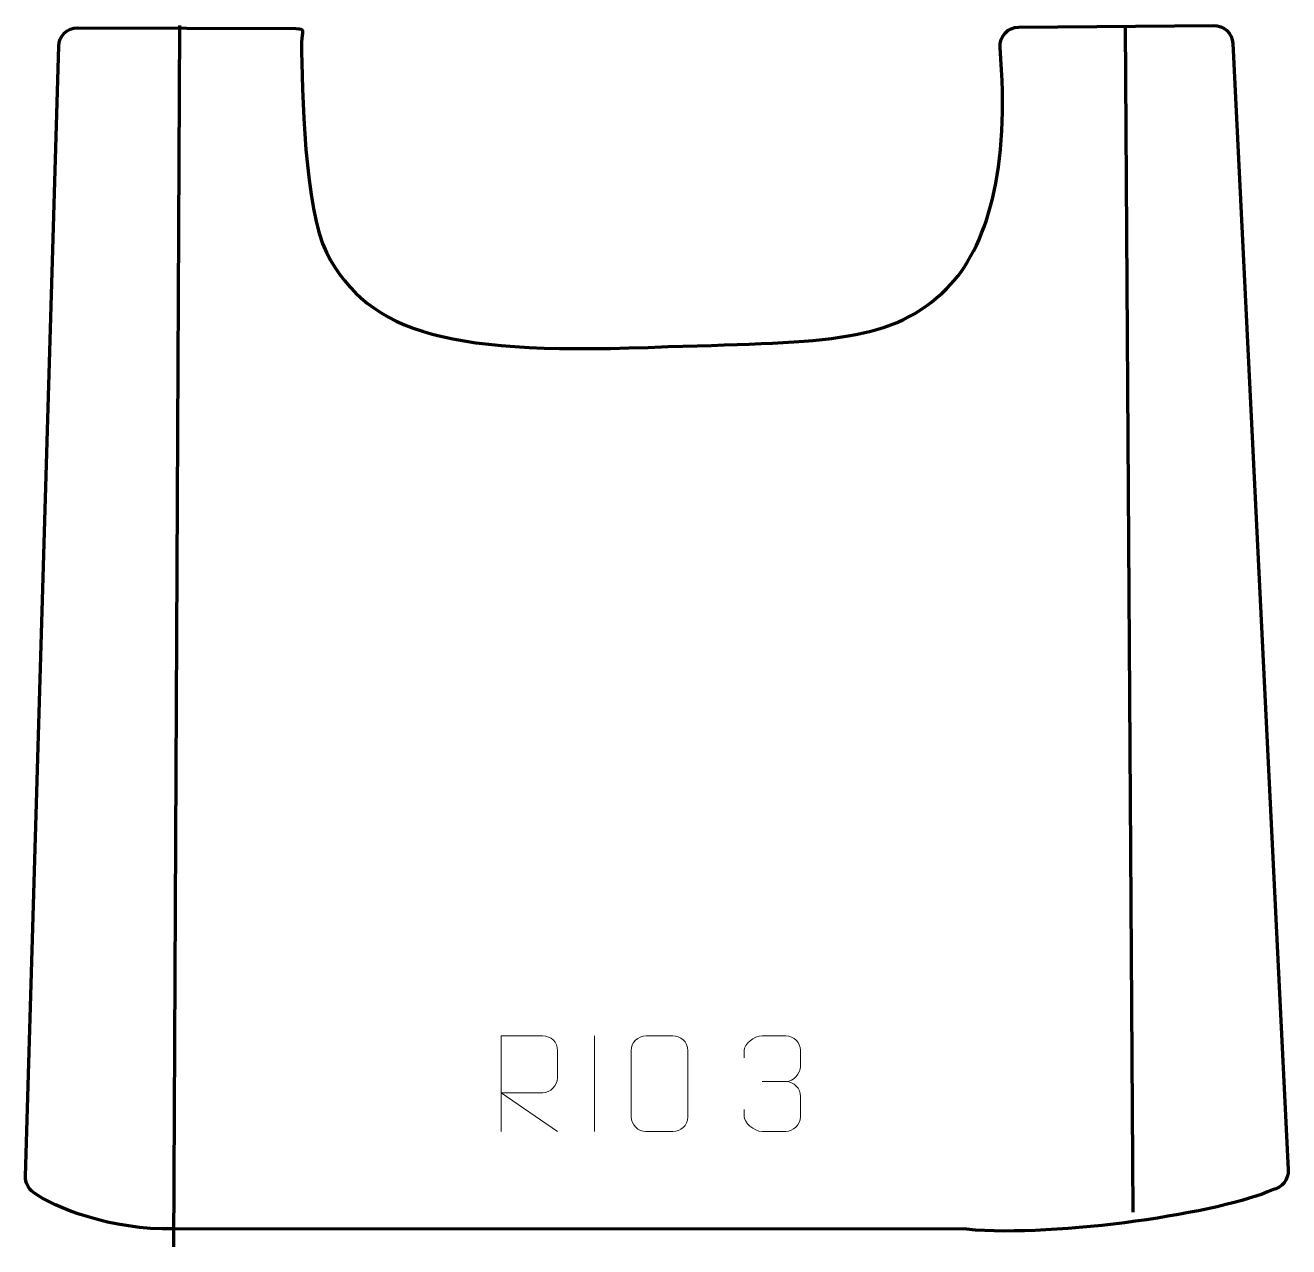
# Model space of a CAD drawing. Header units: millimetres. Extents: x -162 to 168, y -162 to 157.
import ezdxf

# ---------------------------------------------------------------- set-up
doc = ezdxf.new("R2010")
doc.units = ezdxf.units.MM
doc.header["$MEASUREMENT"] = 0
for name, color, linetype in [('layer 1', 7, 'Continuous'), ('layer 2', 7, 'Continuous'), ('layer 3', 7, 'Continuous')]:
    doc.layers.add(name, color=color, linetype=linetype)

msp = doc.modelspace()

# ---------------------------------------------------------------- linework, layer by layer
at = {"layer": 'layer 1', "color": 250, "lineweight": 9}
for points, knots in [([(-37.5091, -131.7577), (-37.5091, -131.7577), (-37.5091, -106.8042), (-37.5091, -106.8042), (-37.5091, -106.8042), (-33.9143, -106.8042), (-30.3188, -106.8042), (-26.7236, -106.8042), (-26.7236, -106.8042), (-24.3983, -106.8419), (-22.841, -108.3319), (-22.8451, -110.6983), (-22.8451, -110.6983), (-22.8455, -112.7338), (-22.8455, -115.7932), (-22.8451, -117.8292), (-22.8451, -117.8292), (-22.8516, -119.7047), (-24.6639, -121.6465), (-26.6734, -121.6656), (-26.6734, -121.6656), (-26.6734, -121.6656), (-37.5091, -121.6656), (-37.5091, -121.6656), (-37.5091, -121.6656), (-37.5091, -121.6656), (-22.8544, -131.7577), (-22.8544, -131.7577)], [0, 0, 0, 0, 0.125, 0.125, 0.125, 0.125, 0.25, 0.25, 0.25, 0.25, 0.375, 0.375, 0.375, 0.375, 0.5, 0.5, 0.5, 0.5, 0.625, 0.625, 0.625, 0.625, 0.75, 0.75, 0.75, 0.75, 1, 1, 1, 1]), ([(0.3033, -106.8045), (2.629, -106.8045), (4.9551, -106.8045), (7.2812, -106.8045), (7.2812, -106.8045), (9.2278, -106.7689), (11.2192, -108.2605), (11.2459, -110.6981), (11.2459, -110.6981), (11.2455, -116.445), (11.2455, -122.1923), (11.2459, -127.94), (11.2459, -127.94), (11.1061, -130.2634), (9.4289, -131.743), (7.2812, -131.7538), (7.2812, -131.7538), (4.9493, -131.7534), (2.6174, -131.7534), (0.2859, -131.7538), (0.2859, -131.7538), (-1.6391, -131.8592), (-3.6112, -129.9747), (-3.6, -127.9574), (-3.6, -127.9574), (-3.5997, -122.1873), (-3.5997, -116.4176), (-3.6, -110.6483), (-3.6, -110.6483), (-3.5958, -108.5102), (-1.8491, -106.791), (0.3033, -106.8045)], [0, 0, 0, 0, 0.11111111, 0.11111111, 0.11111111, 0.11111111, 0.22222222, 0.22222222, 0.22222222, 0.22222222, 0.33333333, 0.33333333, 0.33333333, 0.33333333, 0.44444444, 0.44444444, 0.44444444, 0.44444444, 0.55555556, 0.55555556, 0.55555556, 0.55555556, 0.66666667, 0.66666667, 0.66666667, 0.66666667, 0.77777778, 0.77777778, 0.77777778, 0.77777778, 1, 1, 1, 1]), ([(25.9391, -112.4885), (25.9391, -112.4885), (25.9391, -110.6313), (25.9391, -110.6313), (25.9391, -110.6313), (25.9248, -108.8894), (28.5893, -106.7713), (30.6484, -106.794), (30.6484, -106.794), (32.7125, -106.794), (34.7765, -106.794), (36.8402, -106.794), (36.8402, -106.794), (39.0347, -106.7852), (40.633, -108.632), (40.6774, -110.5441), (40.6774, -110.5441), (40.677, -111.9792), (40.677, -113.4143), (40.6774, -114.8498), (40.6774, -114.8498), (40.6288, -116.5033), (39.0262, -118.7333), (36.8279, -118.7233), (36.8279, -118.7233), (39.0316, -118.7345), (40.6396, -120.5377), (40.6936, -122.5972), (40.6936, -122.5972), (40.6932, -124.3819), (40.6932, -126.1666), (40.6936, -127.9517), (40.6936, -127.9517), (40.7037, -130.0131), (38.6488, -131.7762), (36.8279, -131.7681), (36.8279, -131.7681), (34.7626, -131.7678), (32.6974, -131.7678), (30.6318, -131.7681), (30.6318, -131.7681), (28.4632, -131.7566), (25.9322, -129.3564), (25.9136, -127.8946), (25.9136, -127.8946), (25.9136, -127.8946), (25.9136, -125.986), (25.9136, -125.986)], [0, 0, 0, 0, 0.07692308, 0.07692308, 0.07692308, 0.07692308, 0.15384615, 0.15384615, 0.15384615, 0.15384615, 0.23076923, 0.23076923, 0.23076923, 0.23076923, 0.30769231, 0.30769231, 0.30769231, 0.30769231, 0.38461538, 0.38461538, 0.38461538, 0.38461538, 0.46153846, 0.46153846, 0.46153846, 0.46153846, 0.53846154, 0.53846154, 0.53846154, 0.53846154, 0.61538462, 0.61538462, 0.61538462, 0.61538462, 0.69230769, 0.69230769, 0.69230769, 0.69230769, 0.76923077, 0.76923077, 0.76923077, 0.76923077, 0.84615385, 0.84615385, 0.84615385, 0.84615385, 1, 1, 1, 1])]:
    msp.add_open_spline(points, degree=3, knots=knots, dxfattribs=at)
for points in [[(-13.1771, -106.7939), (-13.1771, -106.7939), (-13.1771, -131.768), (-13.1771, -131.768)], [(30.6488, -118.7337), (30.6488, -118.7337), (36.8452, -118.7337), (36.8452, -118.7337)]]:
    msp.add_open_spline(points, degree=3, dxfattribs=at)
at = {"layer": 'layer 2', "color": 230, "lineweight": 200}
msp.add_open_spline([(-91.2258, 156.4041), (-91.2258, 156.4041), (-148.2894, 156.6425), (-148.2894, 156.6425), (-148.2894, 156.6425), (-150.9505, 156.5841), (-153.0992, 154.4522), (-153.1773, 151.7927), (-153.1773, 151.7927), (-153.1773, 151.7927), (-161.8608, -143.464), (-161.8608, -143.464), (-161.8608, -143.464), (-161.9088, -145.1027), (-161.1488, -146.6577), (-159.8306, -147.6334), (-159.8306, -147.6334), (-154.2655, -151.7503), (-139.4432, -157.5789), (-123.1097, -157.2201), (-123.1097, -157.2201), (-123.1097, -157.2201), (84.1612, -157.3289), (84.1612, -157.3289), (84.1612, -157.3289), (107.7294, -159.5868), (151.43, -152.9121), (164.0123, -146.9966), (164.0123, -146.9966), (166.492, -146.5582), (168.256, -144.3445), (168.1324, -141.8302), (168.1324, -141.8302), (168.1324, -141.8302), (153.6487, 152.4993), (153.6487, 152.4993), (153.6487, 152.4993), (153.5167, 155.1778), (151.2931, 157.2751), (148.6102, 157.2511), (148.6102, 157.2511), (148.6102, 157.2511), (97.7624, 156.7987), (97.7624, 156.7987), (97.7624, 156.7987), (94.9023, 156.7733), (92.6444, 154.3602), (92.8154, 151.5065), (92.8154, 151.5065), (95.5317, 119.5755), (89.4203, 98.9682), (78.915, 88.4849), (78.915, 88.4849), (64.8467, 74.4463), (48.4153, 74.5306), (6.0505, 73.3285), (6.0505, 73.3285), (-50.6362, 70.8887), (-71.9664, 76.2575), (-83.202, 97.92), (-83.202, 97.92), (-88.8988, 108.9027), (-89.6445, 140.4608), (-89.7123, 152.8497), (-89.7123, 152.8497), (-89.7274, 155.6426), (-88.4328, 156.4655), (-91.2258, 156.4041)], degree=3, knots=[0, 0, 0, 0, 0.05555556, 0.05555556, 0.05555556, 0.05555556, 0.11111111, 0.11111111, 0.11111111, 0.11111111, 0.16666667, 0.16666667, 0.16666667, 0.16666667, 0.22222222, 0.22222222, 0.22222222, 0.22222222, 0.27777778, 0.27777778, 0.27777778, 0.27777778, 0.33333333, 0.33333333, 0.33333333, 0.33333333, 0.38888889, 0.38888889, 0.38888889, 0.38888889, 0.44444444, 0.44444444, 0.44444444, 0.44444444, 0.5, 0.5, 0.5, 0.5, 0.55555556, 0.55555556, 0.55555556, 0.55555556, 0.61111111, 0.61111111, 0.61111111, 0.61111111, 0.66666667, 0.66666667, 0.66666667, 0.66666667, 0.72222222, 0.72222222, 0.72222222, 0.72222222, 0.77777778, 0.77777778, 0.77777778, 0.77777778, 0.83333333, 0.83333333, 0.83333333, 0.83333333, 0.88888889, 0.88888889, 0.88888889, 0.88888889, 1, 1, 1, 1], dxfattribs=at)
at = {"layer": 'layer 3', "color": 142, "lineweight": 200}
for points in [[(-121.5694, 157.2294), (-121.5694, 157.2294), (-123.1325, -161.8819), (-123.1325, -161.8819)], [(125.5418, 157.046), (125.5418, 157.046), (127.5381, -152.8691), (127.5381, -152.8691)]]:
    msp.add_open_spline(points, degree=3, dxfattribs=at)

doc.saveas('drawing.dxf')
